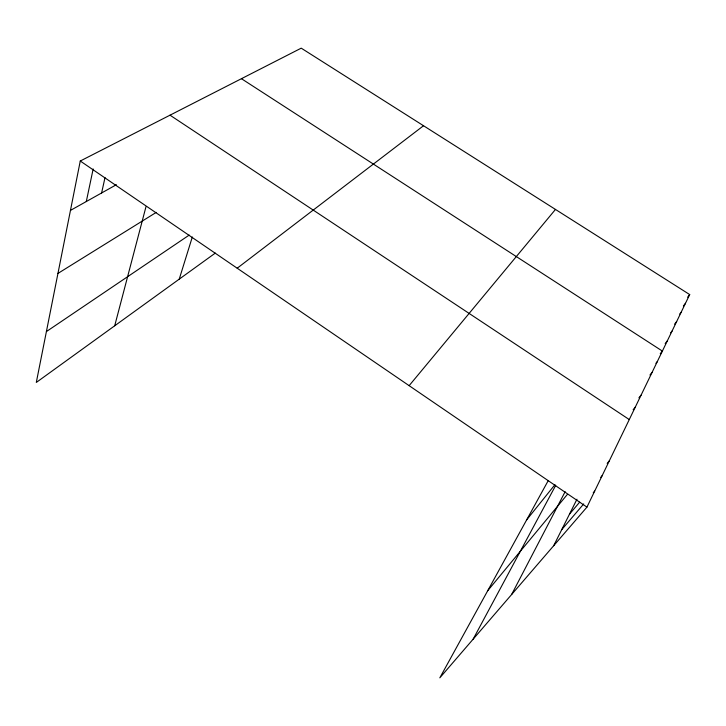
<?xml version="1.0" encoding="UTF-8"?>
<svg xmlns="http://www.w3.org/2000/svg" width="726" height="726" viewBox="0 0 726 726"><rect width="100%" height="100%" fill="white"/><g stroke="black" fill="none" stroke-linecap="round" stroke-linejoin="round"><path stroke-width="1.09" d="M548.275 480.548L439.82 677.839L586.944 507.12L689.7 294.575L301.226 48.161L80.268 161.018L36.3 382.448L215.295 253.093M86.303 201.538L93.164 168.967M101.604 192.971L105.016 177.598M114.708 325.783L145.971 206.756M179.231 279.156L192.317 236.994M553.684 545.725L576.961 499.234M511.612 594.53L565.137 491.711M473.152 639.152L555.689 485.413M687.64 297.188L689.7 294.575M683.402 305.927L685.48 303.296M679.736 314.049L681.142 312.28M674.599 324.141L676.659 321.536M670.661 332.826L672.049 331.083M665.179 343.561L667.294 340.93M526.686 519.825L554.954 484.669M660.252 353.734L662.375 351.085L241.44 78.698M655.914 363.309L657.311 361.575M649.952 375.015L652.075 372.411M638.907 397.821L641.058 395.18M633.145 409.745L635.268 407.159M487.727 590.692L567.224 494.587M409.137 385.66L555.472 209.433M607.172 463.379L609.332 460.819M569.493 514.144L579.657 502.174M600.711 477.363L602.163 475.648M561.733 529.635L583.713 503.926M593.242 492.782L594.703 491.075M237.202 268.212L423.53 125.743M46.4 331.582L189.205 235.088M57.953 273.421L156.217 212.409M70.467 210.404L116.378 184.703M170.02 115.18L629.279 419.564M80.268 161.018L586.944 507.12"/></g></svg>
